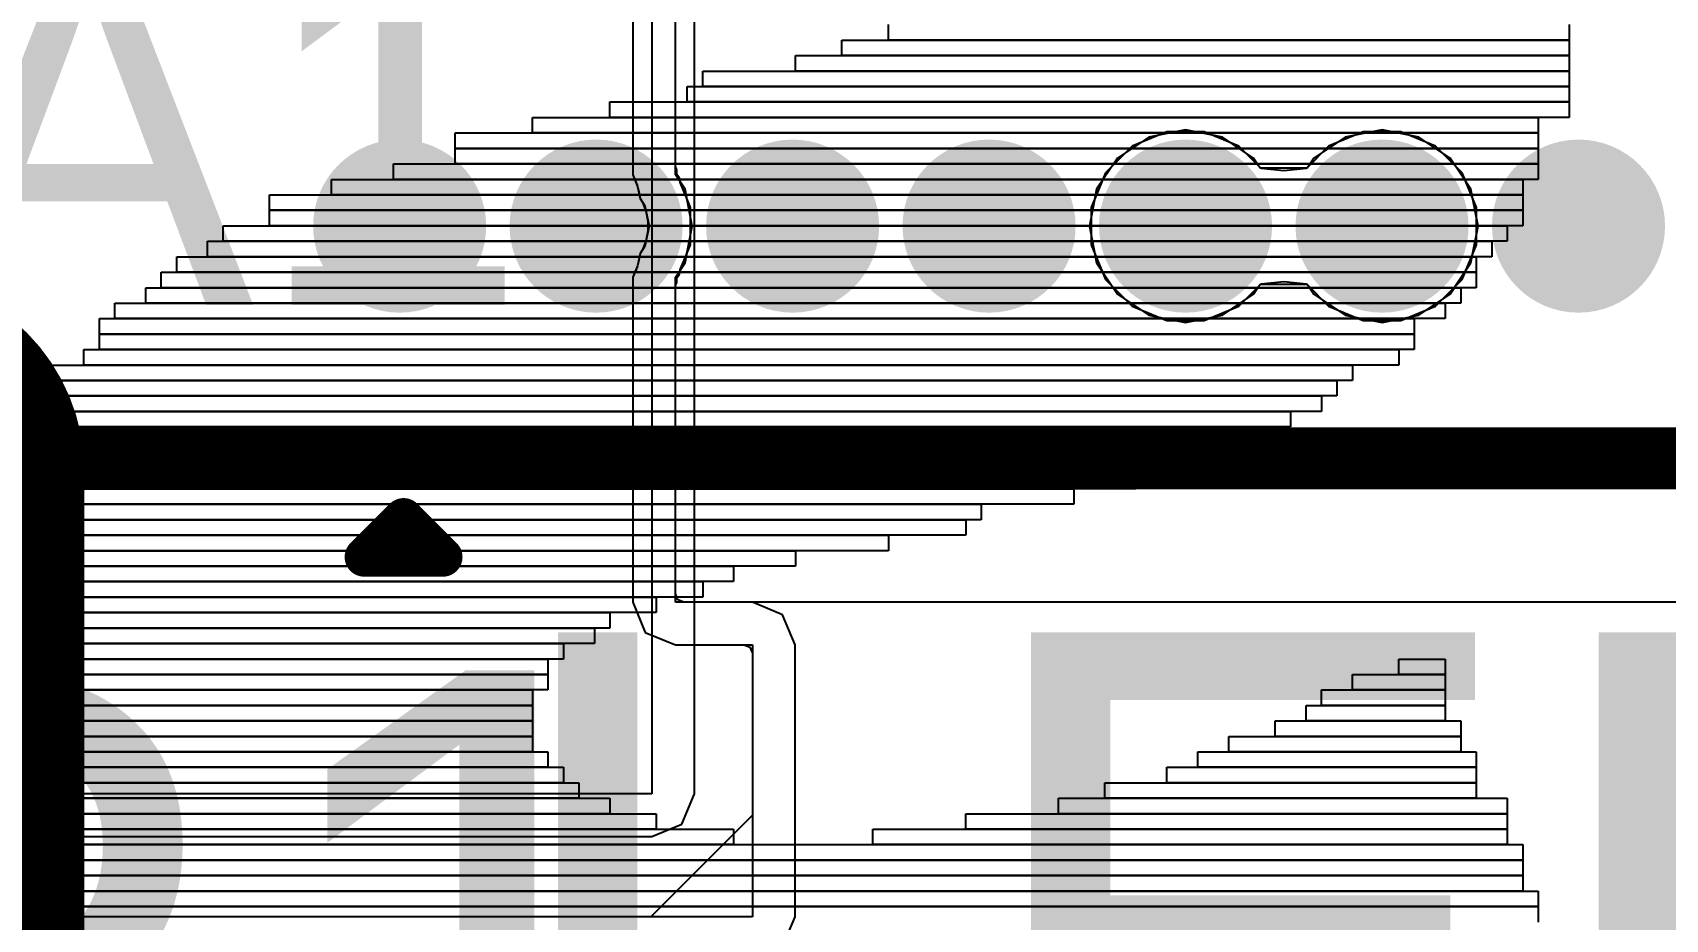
# Model space of a CAD drawing. Header units: inches. Extents: x -1 to 13, y -1.6 to 0.5.
# Drawn here: x 0.1912 to 0.399, y -1.291 to -1.1781 of the extents above; entities that cross this region are included whole.
import ezdxf

# ---------------------------------------------------------------- set-up
doc = ezdxf.new("R2010")
doc.units = ezdxf.units.IN
doc.header["$MEASUREMENT"] = 0
for name, color, linetype in [('Bottom Layer', 5, 'Continuous'), ('Bottom Overlay', 54, 'Continuous'), ('Top Layer', 1, 'Continuous'), ('Top Overlay', 2, 'Continuous'), ('Top Paste', 8, 'Continuous'), ('Top Solder', 216, 'Continuous')]:
    doc.layers.add(name, color=color, linetype=linetype)
doc.styles.add('Arial', font='', dxfattribs={"height": 0.2})
doc.styles.get('Arial').set_extended_font_data('Arial')

# ---------------------------------------------------------------- blocks, each defined once
blk = doc.blocks.new('ADM6_30_01_5_L_4_2_A_TR_63')
at = {"layer": 'Top Layer'}
h = blk.add_hatch(color=1, dxfattribs=at)
edge = h.paths.add_edge_path()
edge.add_arc((0.2125, 0.0689), 0.00701, 0, 360)
h = blk.add_hatch(color=1, dxfattribs=at)
edge = h.paths.add_edge_path()
edge.add_arc((0.2375, 0.0689), 0.00701, 0, 360)
h = blk.add_hatch(color=1, dxfattribs=at)
edge = h.paths.add_edge_path()
edge.add_arc((0.2625, 0.0689), 0.00701, 0, 360)
h = blk.add_hatch(color=1, dxfattribs=at)
edge = h.paths.add_edge_path()
edge.add_arc((0.2875, 0.0689), 0.00701, 0, 360)
h = blk.add_hatch(color=1, dxfattribs=at)
edge = h.paths.add_edge_path()
edge.add_arc((0.3125, 0.0689), 0.00701, 0, 360)
h = blk.add_hatch(color=1, dxfattribs=at)
edge = h.paths.add_edge_path()
edge.add_arc((0.3375, 0.0689), 0.00701, 0, 360)
h = blk.add_hatch(color=1, dxfattribs=at)
edge = h.paths.add_edge_path()
edge.add_arc((0.3625, 0.0689), 0.00701, 0, 360)
at = {"layer": 'Top Paste'}
h = blk.add_hatch(color=8, dxfattribs=at)
edge = h.paths.add_edge_path()
edge.add_arc((0.2125, 0.0689), 0.00701, 0, 360)
h = blk.add_hatch(color=8, dxfattribs=at)
edge = h.paths.add_edge_path()
edge.add_arc((0.2375, 0.0689), 0.00701, 0, 360)
h = blk.add_hatch(color=8, dxfattribs=at)
edge = h.paths.add_edge_path()
edge.add_arc((0.2625, 0.0689), 0.00701, 0, 360)
h = blk.add_hatch(color=8, dxfattribs=at)
edge = h.paths.add_edge_path()
edge.add_arc((0.2875, 0.0689), 0.00701, 0, 360)
h = blk.add_hatch(color=8, dxfattribs=at)
edge = h.paths.add_edge_path()
edge.add_arc((0.3125, 0.0689), 0.00701, 0, 360)
h = blk.add_hatch(color=8, dxfattribs=at)
edge = h.paths.add_edge_path()
edge.add_arc((0.3375, 0.0689), 0.00701, 0, 360)
h = blk.add_hatch(color=8, dxfattribs=at)
edge = h.paths.add_edge_path()
edge.add_arc((0.3625, 0.0689), 0.00701, 0, 360)
at = {"layer": 'Top Solder'}
h = blk.add_hatch(color=216, dxfattribs=at)
edge = h.paths.add_edge_path()
edge.add_arc((0.2125, 0.0689), 0.01101, 0, 360)
h = blk.add_hatch(color=216, dxfattribs=at)
edge = h.paths.add_edge_path()
edge.add_arc((0.2375, 0.0689), 0.01101, 0, 360)
h = blk.add_hatch(color=216, dxfattribs=at)
edge = h.paths.add_edge_path()
edge.add_arc((0.2625, 0.0689), 0.01101, 0, 360)
h = blk.add_hatch(color=216, dxfattribs=at)
edge = h.paths.add_edge_path()
edge.add_arc((0.2875, 0.0689), 0.01101, 0, 360)
h = blk.add_hatch(color=216, dxfattribs=at)
edge = h.paths.add_edge_path()
edge.add_arc((0.3125, 0.0689), 0.01101, 0, 360)
h = blk.add_hatch(color=216, dxfattribs=at)
edge = h.paths.add_edge_path()
edge.add_arc((0.3375, 0.0689), 0.01101, 0, 360)
h = blk.add_hatch(color=216, dxfattribs=at)
edge = h.paths.add_edge_path()
edge.add_arc((0.3625, 0.0689), 0.01101, 0, 360)
at = {"layer": 'Top Overlay'}
for points, const_width in [([(0.362, 0.106), (0.357, 0.111)], 0.005), ([(0.367, 0.111), (0.357, 0.111)], 0.005), ([(0.367, 0.111), (0.362, 0.106)], 0.005), ([(0.44008, 0.09843), (-0.44008, 0.09843)], 0.00787)]:
    blk.add_lwpolyline(points, dxfattribs=dict(at, const_width=const_width))
at = {"layer": 'Top Overlay', "const_width": 0.0025}
for points in [[(0.35575, 0.111, 1), (0.35825, 0.111, 1)], [(0.35575, 0.111, 1), (0.35825, 0.111, 1)], [(0.36575, 0.111, 1), (0.36825, 0.111, 1)], [(0.36575, 0.111, 1), (0.36825, 0.111, 1)], [(0.36075, 0.106, 1), (0.36325, 0.106, 1)], [(0.36075, 0.106, 1), (0.36325, 0.106, 1)]]:
    blk.add_lwpolyline(points, format="xyb", close=True, dxfattribs=at)
at = {"layer": 'Top Overlay', "style": 'Arial'}
blk.add_text('A1', height=0.045, rotation=180, dxfattribs=at).set_placement((0.42294, 0.07892))

msp = doc.modelspace()

# ---------------------------------------------------------------- linework, layer by layer
at = {"layer": 'Bottom Layer'}
for p, q in [((0.27, -1.071), (0.27, -1.275)), ((0.27541, -1.275), (0.27541, -1.071)), ((0.27, -1.275), (0.11517, -1.275)), ((0.27383, -1.27883), (0.27541, -1.275)), ((0.27, -1.28041), (0.27383, -1.27883)), ((0.11517, -1.28041), (0.27, -1.28041))]:
    msp.add_line(p, q, dxfattribs=at)
at = {"layer": 'Bottom Overlay'}
for p, q in [((0.3001, -1.17909), (0.3001, -1.17712)), ((0.38671, -1.17712), (0.38671, -1.17909)), ((0.29418, -1.18106), (0.29418, -1.17909)), ((0.29418, -1.17909), (0.38671, -1.17909)), ((0.38671, -1.17909), (0.3001, -1.17909)), ((0.38671, -1.17909), (0.38671, -1.18106)), ((0.28829, -1.18303), (0.28829, -1.18106)), ((0.28829, -1.18106), (0.38671, -1.18106)), ((0.38671, -1.18106), (0.29418, -1.18106)), ((0.38671, -1.18106), (0.38671, -1.18303)), ((0.27648, -1.185), (0.27648, -1.18303)), ((0.27648, -1.18303), (0.38671, -1.18303)), ((0.38671, -1.18303), (0.28829, -1.18303)), ((0.38671, -1.18303), (0.38671, -1.185)), ((0.2745, -1.18696), (0.2745, -1.185)), ((0.2745, -1.185), (0.38671, -1.185)), ((0.38671, -1.185), (0.27648, -1.185)), ((0.38671, -1.185), (0.38671, -1.18696)), ((0.26466, -1.18893), (0.26466, -1.18696)), ((0.26466, -1.18696), (0.38671, -1.18696)), ((0.38671, -1.18696), (0.2745, -1.18696)), ((0.38671, -1.18696), (0.38671, -1.18893)), ((0.25482, -1.1909), (0.25482, -1.18893)), ((0.25482, -1.18893), (0.38277, -1.18893)), ((0.38671, -1.18893), (0.26466, -1.18893)), ((0.38277, -1.18893), (0.38277, -1.1909)), ((0.24497, -1.19287), (0.24497, -1.1909)), ((0.24497, -1.1909), (0.38277, -1.1909)), ((0.38277, -1.1909), (0.25482, -1.1909)), ((0.38277, -1.1909), (0.38277, -1.19287)), ((0.24497, -1.19484), (0.24497, -1.19287)), ((0.24497, -1.19287), (0.38277, -1.19287)), ((0.38277, -1.19287), (0.24497, -1.19287)), ((0.38277, -1.19287), (0.38277, -1.19484)), ((0.23711, -1.19681), (0.23711, -1.19484)), ((0.23711, -1.19484), (0.38277, -1.19484)), ((0.38277, -1.19484), (0.24497, -1.19484)), ((0.38277, -1.19484), (0.38277, -1.19681)), ((0.22923, -1.19877), (0.22923, -1.19681)), ((0.22923, -1.19681), (0.38081, -1.19681)), ((0.38277, -1.19681), (0.23711, -1.19681)), ((0.38081, -1.19681), (0.38081, -1.19877)), ((0.22135, -1.20074), (0.22135, -1.19877)), ((0.22135, -1.19877), (0.38081, -1.19877)), ((0.38081, -1.20074), (0.22135, -1.20074)), ((0.22135, -1.20271), (0.22135, -1.20074)), ((0.22135, -1.20074), (0.38081, -1.20074)), ((0.38081, -1.19877), (0.22923, -1.19877)), ((0.38081, -1.19877), (0.38081, -1.20074)), ((0.38081, -1.20074), (0.38081, -1.20271)), ((0.21544, -1.20468), (0.21544, -1.20271)), ((0.21544, -1.20271), (0.37883, -1.20271)), ((0.38081, -1.20271), (0.22135, -1.20271)), ((0.37883, -1.20271), (0.37883, -1.20468)), ((0.21347, -1.20665), (0.21347, -1.20468)), ((0.21347, -1.20468), (0.37687, -1.20468)), ((0.37883, -1.20468), (0.21544, -1.20468)), ((0.37687, -1.20468), (0.37687, -1.20665)), ((0.20955, -1.20862), (0.20955, -1.20665)), ((0.20955, -1.20665), (0.37489, -1.20665)), ((0.37687, -1.20665), (0.21347, -1.20665)), ((0.37489, -1.20665), (0.37489, -1.20862)), ((0.20758, -1.21059), (0.20758, -1.20862)), ((0.20758, -1.20862), (0.37489, -1.20862)), ((0.37489, -1.20862), (0.20955, -1.20862)), ((0.37489, -1.20862), (0.37489, -1.21059)), ((0.20561, -1.21255), (0.20561, -1.21059)), ((0.20561, -1.21059), (0.37293, -1.21059)), ((0.37489, -1.21059), (0.20758, -1.21059)), ((0.37293, -1.21059), (0.37293, -1.21255)), ((0.20167, -1.21452), (0.20167, -1.21255)), ((0.20167, -1.21255), (0.37095, -1.21255)), ((0.37293, -1.21255), (0.20561, -1.21255)), ((0.37095, -1.21255), (0.37095, -1.21452)), ((0.1997, -1.21649), (0.1997, -1.21452)), ((0.1997, -1.21452), (0.36702, -1.21452)), ((0.37095, -1.21452), (0.20167, -1.21452)), ((0.36702, -1.21452), (0.36702, -1.21649)), ((0.36702, -1.21649), (0.1997, -1.21649)), ((0.1997, -1.21846), (0.1997, -1.21649)), ((0.1997, -1.21649), (0.36702, -1.21649)), ((0.36702, -1.21649), (0.36702, -1.21846)), ((0.19773, -1.22043), (0.19773, -1.21846)), ((0.19773, -1.21846), (0.36506, -1.21846)), ((0.36702, -1.21846), (0.1997, -1.21846)), ((0.36506, -1.21846), (0.36506, -1.22043)), ((0.19379, -1.2224), (0.19379, -1.22043)), ((0.19379, -1.22043), (0.35914, -1.22043)), ((0.36506, -1.22043), (0.19773, -1.22043)), ((0.35914, -1.22043), (0.35914, -1.2224)), ((0.35914, -1.2224), (0.19379, -1.2224)), ((0.19379, -1.22437), (0.19379, -1.2224)), ((0.19379, -1.2224), (0.35718, -1.2224)), ((0.35718, -1.2224), (0.35718, -1.22437)), ((0.19182, -1.22633), (0.19182, -1.22437)), ((0.19182, -1.22437), (0.35522, -1.22437)), ((0.35718, -1.22437), (0.19379, -1.22437)), ((0.35522, -1.22437), (0.35522, -1.22633)), ((0.35522, -1.22633), (0.19182, -1.22633)), ((0.19182, -1.2283), (0.19182, -1.22633)), ((0.19182, -1.22633), (0.35128, -1.22633)), ((0.35128, -1.22633), (0.35128, -1.2283)), ((0.18985, -1.2283), (0.34734, -1.2283)), ((0.35128, -1.2283), (0.19182, -1.2283)), ((0.34734, -1.2283), (0.34734, -1.23027)), ((0.34734, -1.23027), (0.18985, -1.23027)), ((0.18985, -1.23027), (0.33947, -1.23027)), ((0.33947, -1.23027), (0.33947, -1.23224)), ((0.33947, -1.23224), (0.18985, -1.23224)), ((0.18985, -1.23224), (0.33749, -1.23224)), ((0.33749, -1.23224), (0.33749, -1.23421)), ((0.18788, -1.23421), (0.33159, -1.23421)), ((0.33749, -1.23421), (0.18985, -1.23421)), ((0.33159, -1.23421), (0.33159, -1.23618)), ((0.18593, -1.23618), (0.32371, -1.23618)), ((0.32371, -1.23814), (0.18593, -1.23814)), ((0.18593, -1.23814), (0.3119, -1.23814)), ((0.33159, -1.23618), (0.18788, -1.23618)), ((0.3119, -1.23814), (0.3119, -1.24011)), ((0.32371, -1.23618), (0.32371, -1.23814)), ((0.3119, -1.24011), (0.18593, -1.24011)), ((0.18593, -1.24011), (0.30994, -1.24011)), ((0.30994, -1.24011), (0.30994, -1.24208)), ((0.30994, -1.24208), (0.18593, -1.24208)), ((0.18593, -1.24208), (0.3001, -1.24208)), ((0.3001, -1.24208), (0.3001, -1.24405)), ((0.18396, -1.24405), (0.28829, -1.24405)), ((0.3001, -1.24405), (0.18593, -1.24405)), ((0.28829, -1.24405), (0.28829, -1.24602)), ((0.28829, -1.24602), (0.18396, -1.24602)), ((0.18396, -1.24602), (0.28041, -1.24602)), ((0.28041, -1.24602), (0.28041, -1.24799)), ((0.28041, -1.24799), (0.18396, -1.24799)), ((0.18396, -1.24799), (0.27648, -1.24799)), ((0.27648, -1.24799), (0.27648, -1.24996)), ((0.18396, -1.24996), (0.27056, -1.24996)), ((0.27648, -1.24996), (0.18396, -1.24996)), ((0.27056, -1.24996), (0.27056, -1.25192)), ((0.18396, -1.25192), (0.26466, -1.25192)), ((0.27056, -1.25192), (0.18396, -1.25192)), ((0.26466, -1.25192), (0.26466, -1.25389)), ((0.18396, -1.25389), (0.2627, -1.25389)), ((0.26466, -1.25389), (0.18396, -1.25389)), ((0.2627, -1.25389), (0.2627, -1.25586)), ((0.2627, -1.25586), (0.18396, -1.25586)), ((0.18396, -1.25586), (0.25876, -1.25586)), ((0.25876, -1.25586), (0.25876, -1.25783)), ((0.25876, -1.25783), (0.18396, -1.25783)), ((0.18396, -1.25783), (0.25678, -1.25783)), ((0.25678, -1.25783), (0.25678, -1.2598)), ((0.36506, -1.2598), (0.36506, -1.25783)), ((0.36506, -1.25783), (0.37095, -1.25783)), ((0.37095, -1.25783), (0.37095, -1.2598)), ((0.25678, -1.2598), (0.18396, -1.2598)), ((0.18396, -1.2598), (0.25678, -1.2598)), ((0.25678, -1.2598), (0.25678, -1.26177)), ((0.35914, -1.26177), (0.35914, -1.2598)), ((0.35914, -1.2598), (0.37095, -1.2598)), ((0.37095, -1.2598), (0.36506, -1.2598)), ((0.37095, -1.2598), (0.37095, -1.26177)), ((0.25678, -1.26177), (0.18396, -1.26177)), ((0.18396, -1.26177), (0.25482, -1.26177)), ((0.25482, -1.26177), (0.25482, -1.26374)), ((0.35522, -1.26374), (0.35522, -1.26177)), ((0.35522, -1.26177), (0.37095, -1.26177)), ((0.37095, -1.26177), (0.35914, -1.26177)), ((0.37095, -1.26177), (0.37095, -1.26374)), ((0.18396, -1.26374), (0.25482, -1.26374)), ((0.25482, -1.26374), (0.18396, -1.26374)), ((0.25482, -1.26374), (0.25482, -1.2657)), ((0.35324, -1.2657), (0.35324, -1.26374)), ((0.35324, -1.26374), (0.37095, -1.26374)), ((0.37095, -1.26374), (0.35522, -1.26374)), ((0.37095, -1.26374), (0.37095, -1.2657)), ((0.18396, -1.2657), (0.25482, -1.2657)), ((0.25482, -1.2657), (0.18396, -1.2657)), ((0.25482, -1.2657), (0.25482, -1.26767)), ((0.3493, -1.26767), (0.3493, -1.2657)), ((0.3493, -1.2657), (0.37293, -1.2657)), ((0.37095, -1.2657), (0.35324, -1.2657)), ((0.37293, -1.2657), (0.37293, -1.26767)), ((0.18396, -1.26767), (0.25482, -1.26767)), ((0.25482, -1.26767), (0.18396, -1.26767)), ((0.25482, -1.26767), (0.25482, -1.26964)), ((0.34341, -1.26964), (0.34341, -1.26767)), ((0.34341, -1.26767), (0.37293, -1.26767)), ((0.37293, -1.26767), (0.3493, -1.26767)), ((0.37293, -1.26767), (0.37293, -1.26964)), ((0.25482, -1.26964), (0.18396, -1.26964)), ((0.18396, -1.26964), (0.25678, -1.26964)), ((0.25678, -1.26964), (0.25678, -1.27161)), ((0.33947, -1.27161), (0.33947, -1.26964)), ((0.33947, -1.26964), (0.37489, -1.26964)), ((0.37293, -1.26964), (0.34341, -1.26964)), ((0.37489, -1.26964), (0.37489, -1.27161)), ((0.25678, -1.27161), (0.18396, -1.27161)), ((0.18396, -1.27161), (0.25876, -1.27161)), ((0.25876, -1.27161), (0.25876, -1.27358)), ((0.33553, -1.27358), (0.33553, -1.27161)), ((0.33553, -1.27161), (0.37489, -1.27161)), ((0.37489, -1.27161), (0.33947, -1.27161)), ((0.37489, -1.27161), (0.37489, -1.27358)), ((0.18396, -1.27358), (0.26072, -1.27358)), ((0.25876, -1.27358), (0.18396, -1.27358)), ((0.26072, -1.27555), (0.18396, -1.27555)), ((0.18593, -1.27555), (0.26466, -1.27555)), ((0.26072, -1.27358), (0.26072, -1.27555)), ((0.26466, -1.27555), (0.26466, -1.27751)), ((0.32175, -1.27751), (0.32175, -1.27555)), ((0.32175, -1.27555), (0.37883, -1.27555)), ((0.32765, -1.27555), (0.32765, -1.27358)), ((0.32765, -1.27358), (0.37489, -1.27358)), ((0.37489, -1.27555), (0.32765, -1.27555)), ((0.37489, -1.27358), (0.33553, -1.27358)), ((0.37489, -1.27358), (0.37489, -1.27555)), ((0.37883, -1.27555), (0.37883, -1.27751)), ((0.18593, -1.27751), (0.27056, -1.27751)), ((0.26466, -1.27751), (0.18593, -1.27751)), ((0.27056, -1.27751), (0.27056, -1.27948)), ((0.30994, -1.27948), (0.30994, -1.27751)), ((0.30994, -1.27751), (0.37883, -1.27751)), ((0.37883, -1.27751), (0.32175, -1.27751)), ((0.37883, -1.27751), (0.37883, -1.27948)), ((0.27056, -1.27948), (0.18593, -1.27948)), ((0.18593, -1.27948), (0.28041, -1.27948)), ((0.28041, -1.27948), (0.28041, -1.28145)), ((0.29812, -1.28145), (0.29812, -1.27948)), ((0.29812, -1.27948), (0.37883, -1.27948)), ((0.37883, -1.27948), (0.30994, -1.27948)), ((0.37883, -1.27948), (0.37883, -1.28145)), ((0.28041, -1.28145), (0.18593, -1.28145)), ((0.18593, -1.28145), (0.38081, -1.28145)), ((0.37883, -1.28145), (0.29812, -1.28145)), ((0.38081, -1.28145), (0.38081, -1.28342)), ((0.38081, -1.28342), (0.18593, -1.28342)), ((0.18788, -1.28342), (0.38081, -1.28342)), ((0.38081, -1.28342), (0.38081, -1.28539)), ((0.38081, -1.28539), (0.18788, -1.28539)), ((0.18985, -1.28539), (0.38081, -1.28539)), ((0.38081, -1.28539), (0.38081, -1.28736)), ((0.38081, -1.28736), (0.18985, -1.28736)), ((0.18985, -1.28736), (0.38277, -1.28736)), ((0.38277, -1.28736), (0.38277, -1.28933)), ((0.38277, -1.28933), (0.18985, -1.28933)), ((0.18985, -1.28933), (0.38277, -1.28933)), ((0.38277, -1.28933), (0.38277, -1.29129))]:
    msp.add_line(p, q, dxfattribs=at)
at = {"layer": 'Top Layer'}
for p, q in [((0.26759, -1.17148), (0.26759, -1.19624)), ((0.273, -1.19624), (0.273, -1.17148)), ((0.26759, -1.17255), (0.26759, -1.19517)), ((0.273, -1.19517), (0.273, -1.17255)), ((0.33322, -1.19145), (0.32925, -1.1941)), ((0.33552, -1.19075), (0.33111, -1.19258)), ((0.33791, -1.19051), (0.33322, -1.19145)), ((0.3403, -1.19075), (0.33552, -1.19075)), ((0.3426, -1.19145), (0.33791, -1.19051)), ((0.34471, -1.19258), (0.3403, -1.19075)), ((0.34657, -1.1941), (0.3426, -1.19145)), ((0.35822, -1.19145), (0.35425, -1.1941)), ((0.36052, -1.19075), (0.35611, -1.19258)), ((0.36291, -1.19051), (0.35822, -1.19145)), ((0.3653, -1.19075), (0.36052, -1.19075)), ((0.3676, -1.19145), (0.36291, -1.19051)), ((0.36971, -1.19258), (0.3653, -1.19075)), ((0.37157, -1.1941), (0.3676, -1.19145)), ((0.32925, -1.1941), (0.3266, -1.19807)), ((0.33111, -1.19258), (0.32773, -1.19596)), ((0.34754, -1.19541), (0.34471, -1.19258)), ((0.34742, -1.19538), (0.34657, -1.1941)), ((0.35611, -1.19258), (0.35328, -1.19541)), ((0.35425, -1.1941), (0.3534, -1.19538)), ((0.37309, -1.19596), (0.36971, -1.19258)), ((0.37422, -1.19807), (0.37157, -1.1941)), ((0.26759, -1.19517), (0.26759, -1.19624)), ((0.26759, -1.19624), (0.268, -1.19724)), ((0.26759, -1.19624), (0.26819, -1.1977)), ((0.27319, -1.19563), (0.273, -1.19517)), ((0.27422, -1.19807), (0.273, -1.19624)), ((0.27319, -1.19619), (0.27319, -1.19563)), ((0.2735, -1.19665), (0.27319, -1.19619)), ((0.32773, -1.19596), (0.3259, -1.20037)), ((0.3534, -1.19538), (0.34742, -1.19538)), ((0.35041, -1.19571), (0.34754, -1.19541)), ((0.35328, -1.19541), (0.35041, -1.19571)), ((0.37492, -1.20037), (0.37309, -1.19596)), ((0.268, -1.19724), (0.268, -1.19724)), ((0.268, -1.19724), (0.26819, -1.1977)), ((0.26819, -1.1977), (0.26819, -1.1977)), ((0.26819, -1.1977), (0.26819, -1.1977)), ((0.26819, -1.1977), (0.26827, -1.19812)), ((0.26819, -1.1977), (0.2685, -1.19925)), ((0.26827, -1.19812), (0.26829, -1.1982)), ((0.26829, -1.1982), (0.26829, -1.1982)), ((0.26829, -1.1982), (0.2685, -1.19925)), ((0.2736, -1.19714), (0.2735, -1.19665)), ((0.27362, -1.19718), (0.2736, -1.19714)), ((0.27365, -1.1973), (0.27362, -1.19718)), ((0.27436, -1.19902), (0.27365, -1.1973)), ((0.27515, -1.20276), (0.27422, -1.19807)), ((0.3266, -1.19807), (0.32567, -1.20276)), ((0.37515, -1.20276), (0.37422, -1.19807)), ((0.2685, -1.19925), (0.26876, -1.19963)), ((0.2685, -1.19925), (0.26912, -1.20018)), ((0.26876, -1.19963), (0.26925, -1.20083)), ((0.26912, -1.20018), (0.26964, -1.20276)), ((0.27443, -1.19913), (0.27436, -1.19902)), ((0.27446, -1.19925), (0.27443, -1.19913)), ((0.27492, -1.20037), (0.27446, -1.19925)), ((0.27492, -1.20158), (0.27492, -1.20037)), ((0.3259, -1.20037), (0.3259, -1.20515)), ((0.37492, -1.20515), (0.37492, -1.20037)), ((0.26964, -1.20276), (0.26912, -1.20533)), ((0.26925, -1.20083), (0.26951, -1.20211)), ((0.26951, -1.20211), (0.26951, -1.20341)), ((0.27422, -1.20744), (0.27515, -1.20276)), ((0.27494, -1.2017), (0.27492, -1.20158)), ((0.27492, -1.20183), (0.27494, -1.2017)), ((0.27492, -1.20369), (0.27492, -1.20183)), ((0.32567, -1.20276), (0.3266, -1.20744)), ((0.37422, -1.20744), (0.37515, -1.20276)), ((0.26925, -1.20468), (0.26875, -1.20588)), ((0.26951, -1.20341), (0.26925, -1.20468)), ((0.27494, -1.20381), (0.27492, -1.20369)), ((0.27492, -1.20394), (0.27494, -1.20381)), ((0.27492, -1.20515), (0.27492, -1.20394)), ((0.2685, -1.20626), (0.26819, -1.20781)), ((0.2685, -1.20626), (0.26829, -1.20732)), ((0.26912, -1.20533), (0.2685, -1.20626)), ((0.26875, -1.20588), (0.2685, -1.20626)), ((0.27365, -1.20821), (0.27436, -1.20649)), ((0.27436, -1.20649), (0.27443, -1.20639)), ((0.27443, -1.20639), (0.27446, -1.20626)), ((0.27446, -1.20626), (0.27492, -1.20515)), ((0.3259, -1.20515), (0.32773, -1.20956)), ((0.37309, -1.20956), (0.37492, -1.20515)), ((0.26819, -1.20781), (0.26759, -1.20927)), ((0.268, -1.20828), (0.26759, -1.20927)), ((0.26819, -1.20781), (0.268, -1.20828)), ((0.268, -1.20828), (0.268, -1.20828)), ((0.26823, -1.20764), (0.26819, -1.20781)), ((0.26819, -1.20781), (0.26819, -1.20781)), ((0.26819, -1.20781), (0.26819, -1.20781)), ((0.26829, -1.20732), (0.26823, -1.20764)), ((0.26829, -1.20732), (0.26829, -1.20732)), ((0.273, -1.20927), (0.27422, -1.20744)), ((0.27319, -1.20933), (0.2735, -1.20887)), ((0.2735, -1.20887), (0.2736, -1.20838)), ((0.2736, -1.20838), (0.27362, -1.20834)), ((0.27362, -1.20834), (0.27365, -1.20821)), ((0.3266, -1.20744), (0.32925, -1.21141)), ((0.37157, -1.21141), (0.37422, -1.20744)), ((0.26759, -1.20927), (0.26759, -1.21035)), ((0.26759, -1.20927), (0.26759, -1.25061)), ((0.26759, -1.21035), (0.26759, -1.24953)), ((0.273, -1.25061), (0.273, -1.20927)), ((0.273, -1.21035), (0.27319, -1.20988)), ((0.273, -1.24953), (0.273, -1.21035)), ((0.27319, -1.20988), (0.27319, -1.20933)), ((0.32773, -1.20956), (0.33111, -1.21294)), ((0.34471, -1.21294), (0.34754, -1.2101)), ((0.34657, -1.21141), (0.34742, -1.21013)), ((0.34742, -1.21013), (0.3534, -1.21013)), ((0.34754, -1.2101), (0.35041, -1.2098)), ((0.35041, -1.2098), (0.35328, -1.2101)), ((0.35328, -1.2101), (0.35611, -1.21294)), ((0.3534, -1.21013), (0.35425, -1.21141)), ((0.36971, -1.21294), (0.37309, -1.20956)), ((0.32925, -1.21141), (0.33322, -1.21407)), ((0.33111, -1.21294), (0.33552, -1.21477)), ((0.3403, -1.21477), (0.34471, -1.21294)), ((0.3426, -1.21407), (0.34657, -1.21141)), ((0.35425, -1.21141), (0.35822, -1.21407)), ((0.35611, -1.21294), (0.36052, -1.21477)), ((0.3653, -1.21477), (0.36971, -1.21294)), ((0.3676, -1.21407), (0.37157, -1.21141)), ((0.33322, -1.21407), (0.33791, -1.215)), ((0.33552, -1.21477), (0.3403, -1.21477)), ((0.33791, -1.215), (0.3426, -1.21407)), ((0.35822, -1.21407), (0.36291, -1.215)), ((0.36052, -1.21477), (0.3653, -1.21477)), ((0.36291, -1.215), (0.3676, -1.21407)), ((0.26759, -1.24953), (0.26759, -1.25061)), ((0.26759, -1.25061), (0.26832, -1.25237)), ((0.26759, -1.25061), (0.26917, -1.25444)), ((0.27332, -1.25029), (0.273, -1.24953)), ((1.0578, -1.25061), (0.273, -1.25061)), ((0.27408, -1.25061), (0.27332, -1.25029)), ((0.2828, -1.25061), (0.27408, -1.25061)), ((0.28663, -1.2522), (0.2828, -1.25061)), ((0.26832, -1.25237), (0.26832, -1.25237)), ((0.26832, -1.25237), (0.26832, -1.25237)), ((0.26832, -1.25237), (0.26917, -1.25444)), ((0.28822, -1.25602), (0.28663, -1.2522)), ((0.26917, -1.25444), (0.27124, -1.25529)), ((0.26917, -1.25444), (0.273, -1.25602)), ((0.27124, -1.25529), (0.27124, -1.25529)), ((0.27124, -1.25529), (0.27124, -1.25529)), ((0.27124, -1.25529), (0.273, -1.25602)), ((0.273, -1.25602), (0.28173, -1.25602)), ((0.273, -1.25602), (0.2828, -1.25602)), ((0.28173, -1.25602), (0.28249, -1.25634)), ((0.28249, -1.25634), (0.2828, -1.2571)), ((0.2828, -1.25602), (0.2828, -1.29061)), ((0.28822, -1.27768), (0.28822, -1.25602)), ((0.2828, -1.2571), (0.2828, -1.27768)), ((0.2828, -1.27768), (0.26987, -1.29061)), ((0.28822, -1.29061), (0.28822, -1.27768)), ((0.28822, -1.27768), (0.28822, -1.27768)), ((0.28822, -1.27768), (0.28822, -1.27768)), ((0.2828, -1.29061), (0.127, -1.29061)), ((0.26987, -1.29061), (0.16573, -1.29061)), ((0.28663, -1.29444), (0.28822, -1.29061))]:
    msp.add_line(p, q, dxfattribs=at)
at = {"layer": 'Top Layer', "const_width": 0.05}
msp.add_lwpolyline([(0.1728, -1.3472), (0.1728, -1.234)], dxfattribs=at)
at = {"layer": 'Top Layer', "const_width": 0.025}
msp.add_lwpolyline([(0.1603, -1.234, 1), (0.1853, -1.234, 1)], format="xyb", close=True, dxfattribs=at)

# ---------------------------------------------------------------- block references
at = {"rotation": 180}
msp.add_blockref('ADM6_30_01_5_L_4_2_A_TR_63', (0.60041, -1.13386), dxfattribs=at)

# ---------------------------------------------------------------- texts
at = {"layer": 'Top Overlay', "style": 'Arial'}
for s, p in [('LED1', (0.24917, -1.33195)), ('R1', (0.1401, -1.33678))]:
    msp.add_text(s, height=0.0775, dxfattribs=at).set_placement(p)

doc.saveas('drawing.dxf')
